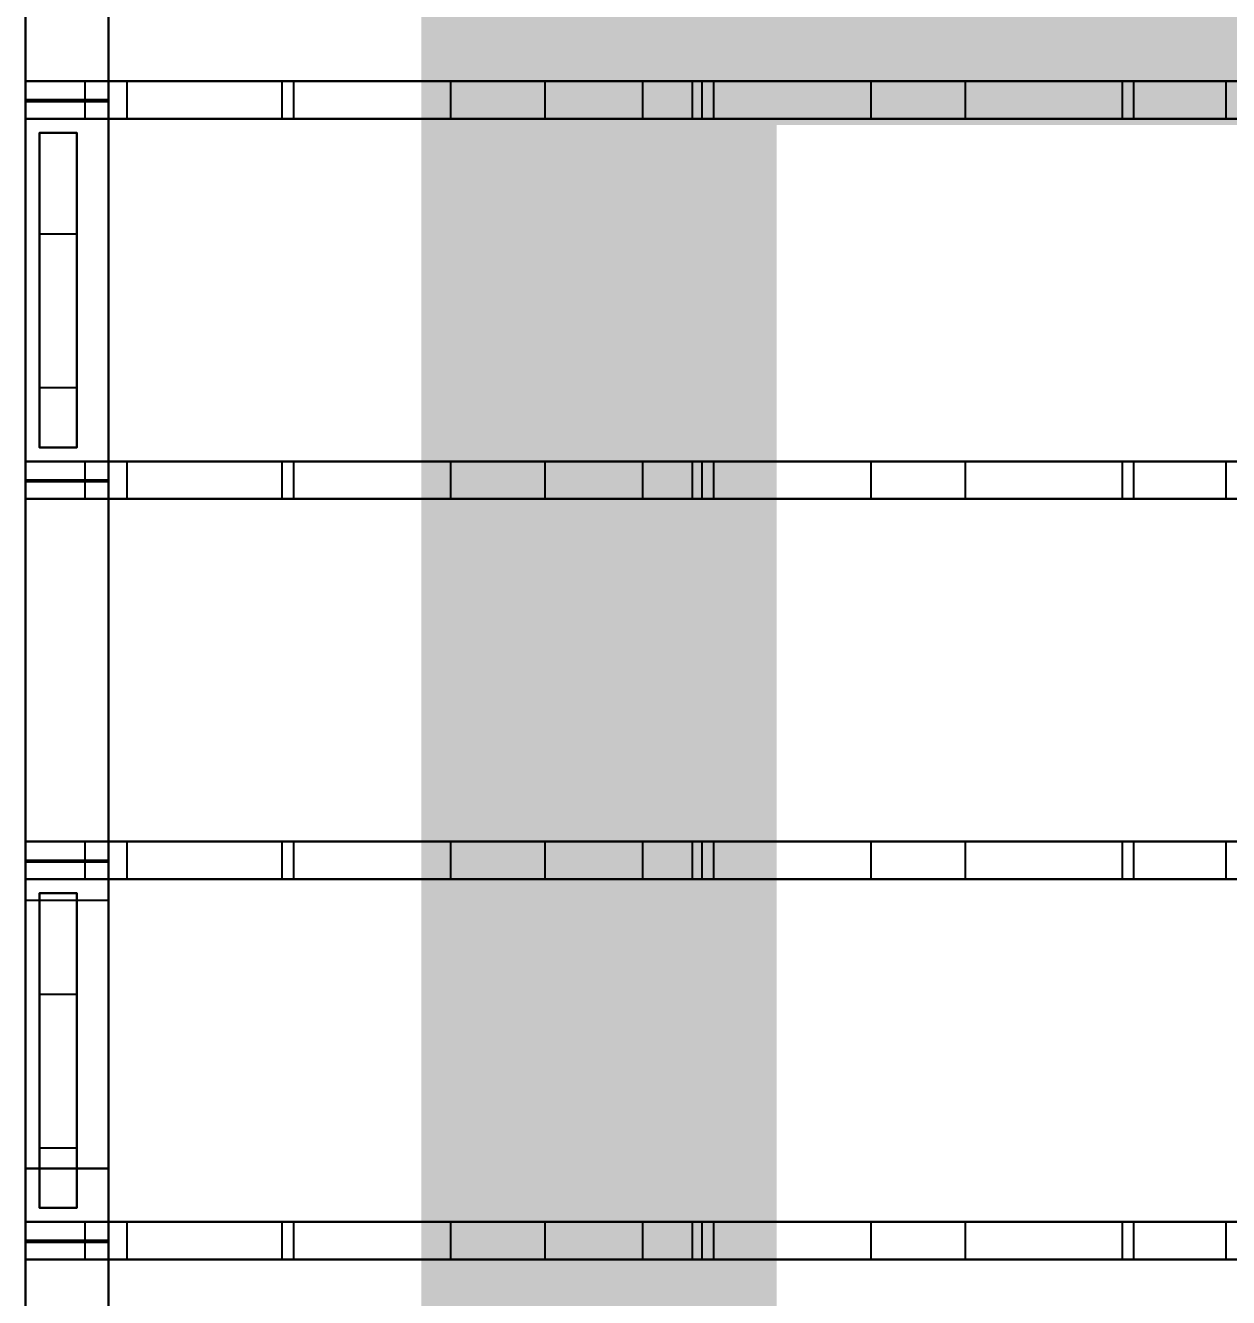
# Model space of a CAD drawing. Header units: inches. Extents: x -252 to 449, y -12 to 800.
# Drawn here: x -252 to -201.4, y 562.3 to 615.8 of the extents above; entities that cross this region are included whole.
import ezdxf

# ---------------------------------------------------------------- set-up
doc = ezdxf.new("R2010")
doc.units = ezdxf.units.IN
doc.header["$MEASUREMENT"] = 0
for name, color, linetype in [('FT2', 8, 'CONTINUOUS'), ('RT2', 7, 'CONTINUOUS'), ('W1', 5, 'CONTINUOUS'), ('W2', 5, 'CONTINUOUS')]:
    doc.layers.add(name, color=color, linetype=linetype)

msp = doc.modelspace()

# ---------------------------------------------------------------- linework, layer by layer
at = {"layer": 'FT2'}
for points in [[(-252, 611.87, 121.97), (0, 611.87, 121.97), (0, 613.45, 121.97), (-252, 613.45, 121.97)], [(-252, 613.45, 121.97), (0, 613.45, 121.97), (0, 613.45, 119.92), (-252, 613.45, 119.92)], [(-252, 613.45, 108), (0, 613.45, 108), (0, 611.87, 108), (-252, 611.87, 108)], [(-252, 613.45, 108), (-252, 613.45, 110.05), (0, 613.45, 110.05), (0, 613.45, 108)], [(-252, 611.87, 108.04), (-252, 611.87, 121.93), (-252, 613.45, 121.93), (-252, 613.45, 108.04)], [(-252, 613.45, 108.04), (-252, 613.45, 121.93), (-249.95, 613.45, 121.93), (-249.95, 613.45, 108.04)], [(-247.73, 613.45, 121.97), (-241.2, 613.45, 109.07), (-243.02, 613.45, 108.14), (-249.56, 613.45, 121.04)], [(-247.73, 611.87, 121.97), (-241.2, 611.87, 109.07), (-241.2, 613.45, 109.07), (-247.73, 613.45, 121.97)], [(-240.71, 611.87, 109.08), (-234.09, 611.87, 121.97), (-234.09, 613.45, 121.97), (-240.71, 613.45, 109.08)], [(-240.71, 613.45, 109.08), (-234.09, 613.45, 121.97), (-232.27, 613.45, 121.03), (-238.89, 613.45, 108.14)], [(-230.13, 613.45, 121.97), (-223.51, 613.45, 109.08), (-225.33, 613.45, 108.14), (-231.95, 613.45, 121.03)], [(-230.13, 611.87, 121.97), (-223.51, 611.87, 109.08), (-223.51, 613.45, 109.08), (-230.13, 613.45, 121.97)], [(-223.03, 611.87, 109.08), (-216.4, 611.87, 121.97), (-216.4, 613.45, 121.97), (-223.03, 613.45, 109.08)], [(-223.03, 613.45, 109.08), (-216.4, 613.45, 121.97), (-214.58, 613.45, 121.03), (-221.21, 613.45, 108.14)], [(-212.44, 613.45, 121.97), (-205.82, 613.45, 109.08), (-207.64, 613.45, 108.14), (-214.26, 613.45, 121.03)], [(-212.44, 611.87, 121.97), (-205.82, 611.87, 109.08), (-205.82, 613.45, 109.08), (-212.44, 613.45, 121.97)], [(-205.35, 611.87, 109.08), (-198.72, 611.87, 121.97), (-198.72, 613.45, 121.97), (-205.35, 613.45, 109.08)], [(-205.35, 613.45, 109.08), (-198.72, 613.45, 121.97), (-196.9, 613.45, 121.03), (-203.53, 613.45, 108.14)], [(-252, 611.87, 121.97), (-252, 611.87, 119.92), (0, 611.87, 119.92), (0, 611.87, 121.97)], [(-252, 611.87, 108), (0, 611.87, 108), (0, 611.87, 110.05), (-252, 611.87, 110.05)], [(-252, 611.87, 108.04), (-249.95, 611.87, 108.04), (-249.95, 611.87, 121.93), (-252, 611.87, 121.93)], [(-247.73, 611.87, 121.97), (-249.56, 611.87, 121.04), (-243.02, 611.87, 108.14), (-241.2, 611.87, 109.07)], [(-240.71, 611.87, 109.08), (-238.89, 611.87, 108.14), (-232.27, 611.87, 121.03), (-234.09, 611.87, 121.97)], [(-230.13, 611.87, 121.97), (-231.95, 611.87, 121.03), (-225.33, 611.87, 108.14), (-223.51, 611.87, 109.08)], [(-223.03, 611.87, 109.08), (-221.21, 611.87, 108.14), (-214.58, 611.87, 121.03), (-216.4, 611.87, 121.97)], [(-212.44, 611.87, 121.97), (-214.26, 611.87, 121.03), (-207.64, 611.87, 108.14), (-205.82, 611.87, 109.08)], [(-205.35, 611.87, 109.08), (-203.53, 611.87, 108.14), (-196.9, 611.87, 121.03), (-198.72, 611.87, 121.97)], [(-251.41, 611.28, 121.97), (-251.41, 598.04, 121.97), (-249.83, 598.04, 121.97), (-249.83, 611.28, 121.97)], [(-251.41, 611.28, 121.97), (-251.41, 611.28, 119.92), (-251.41, 598.04, 119.92), (-251.41, 598.04, 121.97)], [(-249.83, 611.28, 108), (-249.83, 598.04, 108), (-251.41, 598.04, 108), (-251.41, 611.28, 108)], [(-251.41, 611.28, 108), (-251.41, 598.04, 108), (-251.41, 598.04, 110.05), (-251.41, 611.28, 110.05)], [(-251.41, 611.28, 108.04), (-251.41, 611.28, 121.93), (-249.83, 611.28, 121.93), (-249.83, 611.28, 108.04)], [(-251.41, 611.28, 108.04), (-251.41, 609.24, 108.04), (-251.41, 609.24, 121.93), (-251.41, 611.28, 121.93)], [(-249.83, 611.28, 121.97), (-249.83, 598.04, 121.97), (-249.83, 598.04, 119.92), (-249.83, 611.28, 119.92)], [(-249.83, 611.28, 108), (-249.83, 611.28, 110.05), (-249.83, 598.04, 110.05), (-249.83, 598.04, 108)], [(-249.83, 611.28, 108.04), (-249.83, 611.28, 121.93), (-249.83, 609.24, 121.93), (-249.83, 609.24, 108.04)], [(-251.41, 607.01, 121.97), (-251.41, 608.84, 121.05), (-251.41, 602.39, 108.14), (-251.41, 600.56, 109.06)], [(-249.83, 607.01, 121.97), (-249.83, 600.56, 109.06), (-249.83, 602.39, 108.14), (-249.83, 608.84, 121.05)], [(-251.41, 607.01, 121.97), (-251.41, 600.56, 109.06), (-249.83, 600.56, 109.06), (-249.83, 607.01, 121.97)], [(-251.41, 598.04, 108.04), (-251.41, 598.04, 121.93), (-251.41, 600.09, 121.93), (-251.41, 600.09, 108.04)], [(-249.83, 598.04, 108.04), (-249.83, 600.09, 108.04), (-249.83, 600.09, 121.93), (-249.83, 598.04, 121.93)], [(-249.83, 598.04, 108.04), (-249.83, 598.04, 121.93), (-251.41, 598.04, 121.93), (-251.41, 598.04, 108.04)], [(-252, 595.87, 121.97), (0, 595.87, 121.97), (0, 597.45, 121.97), (-252, 597.45, 121.97)], [(-252, 597.45, 121.97), (0, 597.45, 121.97), (0, 597.45, 119.92), (-252, 597.45, 119.92)], [(-252, 597.45, 108), (0, 597.45, 108), (0, 595.87, 108), (-252, 595.87, 108)], [(-252, 597.45, 108), (-252, 597.45, 110.05), (0, 597.45, 110.05), (0, 597.45, 108)], [(-252, 595.87, 108.04), (-252, 595.87, 121.93), (-252, 597.45, 121.93), (-252, 597.45, 108.04)], [(-252, 597.45, 108.04), (-252, 597.45, 121.93), (-249.95, 597.45, 121.93), (-249.95, 597.45, 108.04)], [(-247.73, 597.45, 121.97), (-241.2, 597.45, 109.07), (-243.02, 597.45, 108.14), (-249.56, 597.45, 121.04)], [(-247.73, 595.87, 121.97), (-241.2, 595.87, 109.07), (-241.2, 597.45, 109.07), (-247.73, 597.45, 121.97)], [(-240.71, 595.87, 109.08), (-234.09, 595.87, 121.97), (-234.09, 597.45, 121.97), (-240.71, 597.45, 109.08)], [(-240.71, 597.45, 109.08), (-234.09, 597.45, 121.97), (-232.27, 597.45, 121.03), (-238.89, 597.45, 108.14)], [(-230.13, 597.45, 121.97), (-223.51, 597.45, 109.08), (-225.33, 597.45, 108.14), (-231.95, 597.45, 121.03)], [(-230.13, 595.87, 121.97), (-223.51, 595.87, 109.08), (-223.51, 597.45, 109.08), (-230.13, 597.45, 121.97)], [(-223.03, 595.87, 109.08), (-216.4, 595.87, 121.97), (-216.4, 597.45, 121.97), (-223.03, 597.45, 109.08)], [(-223.03, 597.45, 109.08), (-216.4, 597.45, 121.97), (-214.58, 597.45, 121.03), (-221.21, 597.45, 108.14)], [(-212.44, 597.45, 121.97), (-205.82, 597.45, 109.08), (-207.64, 597.45, 108.14), (-214.26, 597.45, 121.03)], [(-212.44, 595.87, 121.97), (-205.82, 595.87, 109.08), (-205.82, 597.45, 109.08), (-212.44, 597.45, 121.97)], [(-205.35, 595.87, 109.08), (-198.72, 595.87, 121.97), (-198.72, 597.45, 121.97), (-205.35, 597.45, 109.08)], [(-205.35, 597.45, 109.08), (-198.72, 597.45, 121.97), (-196.9, 597.45, 121.03), (-203.53, 597.45, 108.14)], [(-252, 595.87, 121.97), (-252, 595.87, 119.92), (0, 595.87, 119.92), (0, 595.87, 121.97)], [(-252, 595.87, 108), (0, 595.87, 108), (0, 595.87, 110.05), (-252, 595.87, 110.05)], [(-252, 595.87, 108.04), (-249.95, 595.87, 108.04), (-249.95, 595.87, 121.93), (-252, 595.87, 121.93)], [(-247.73, 595.87, 121.97), (-249.56, 595.87, 121.04), (-243.02, 595.87, 108.14), (-241.2, 595.87, 109.07)], [(-240.71, 595.87, 109.08), (-238.89, 595.87, 108.14), (-232.27, 595.87, 121.03), (-234.09, 595.87, 121.97)], [(-230.13, 595.87, 121.97), (-231.95, 595.87, 121.03), (-225.33, 595.87, 108.14), (-223.51, 595.87, 109.08)], [(-223.03, 595.87, 109.08), (-221.21, 595.87, 108.14), (-214.58, 595.87, 121.03), (-216.4, 595.87, 121.97)], [(-212.44, 595.87, 121.97), (-214.26, 595.87, 121.03), (-207.64, 595.87, 108.14), (-205.82, 595.87, 109.08)], [(-205.35, 595.87, 109.08), (-203.53, 595.87, 108.14), (-196.9, 595.87, 121.03), (-198.72, 595.87, 121.97)], [(-252, 579.87, 121.97), (0, 579.87, 121.97), (0, 581.45, 121.97), (-252, 581.45, 121.97)], [(-252, 581.45, 121.97), (0, 581.45, 121.97), (0, 581.45, 119.92), (-252, 581.45, 119.92)], [(-252, 581.45, 108), (0, 581.45, 108), (0, 579.87, 108), (-252, 579.87, 108)], [(-252, 581.45, 108), (-252, 581.45, 110.05), (0, 581.45, 110.05), (0, 581.45, 108)], [(-252, 579.87, 108.04), (-252, 579.87, 121.93), (-252, 581.45, 121.93), (-252, 581.45, 108.04)], [(-252, 581.45, 108.04), (-252, 581.45, 121.93), (-249.95, 581.45, 121.93), (-249.95, 581.45, 108.04)], [(-247.73, 581.45, 121.97), (-241.2, 581.45, 109.07), (-243.02, 581.45, 108.14), (-249.56, 581.45, 121.04)], [(-247.73, 579.87, 121.97), (-241.2, 579.87, 109.07), (-241.2, 581.45, 109.07), (-247.73, 581.45, 121.97)], [(-240.71, 579.87, 109.08), (-234.09, 579.87, 121.97), (-234.09, 581.45, 121.97), (-240.71, 581.45, 109.08)], [(-240.71, 581.45, 109.08), (-234.09, 581.45, 121.97), (-232.27, 581.45, 121.03), (-238.89, 581.45, 108.14)], [(-230.13, 581.45, 121.97), (-223.51, 581.45, 109.08), (-225.33, 581.45, 108.14), (-231.95, 581.45, 121.03)], [(-230.13, 579.87, 121.97), (-223.51, 579.87, 109.08), (-223.51, 581.45, 109.08), (-230.13, 581.45, 121.97)], [(-223.03, 579.87, 109.08), (-216.4, 579.87, 121.97), (-216.4, 581.45, 121.97), (-223.03, 581.45, 109.08)], [(-223.03, 581.45, 109.08), (-216.4, 581.45, 121.97), (-214.58, 581.45, 121.03), (-221.21, 581.45, 108.14)], [(-212.44, 581.45, 121.97), (-205.82, 581.45, 109.08), (-207.64, 581.45, 108.14), (-214.26, 581.45, 121.03)], [(-212.44, 579.87, 121.97), (-205.82, 579.87, 109.08), (-205.82, 581.45, 109.08), (-212.44, 581.45, 121.97)], [(-205.35, 579.87, 109.08), (-198.72, 579.87, 121.97), (-198.72, 581.45, 121.97), (-205.35, 581.45, 109.08)], [(-205.35, 581.45, 109.08), (-198.72, 581.45, 121.97), (-196.9, 581.45, 121.03), (-203.53, 581.45, 108.14)], [(-252, 579.87, 121.97), (-252, 579.87, 119.92), (0, 579.87, 119.92), (0, 579.87, 121.97)], [(-252, 579.87, 108), (0, 579.87, 108), (0, 579.87, 110.05), (-252, 579.87, 110.05)], [(-252, 579.87, 108.04), (-249.95, 579.87, 108.04), (-249.95, 579.87, 121.93), (-252, 579.87, 121.93)], [(-247.73, 579.87, 121.97), (-249.56, 579.87, 121.04), (-243.02, 579.87, 108.14), (-241.2, 579.87, 109.07)], [(-240.71, 579.87, 109.08), (-238.89, 579.87, 108.14), (-232.27, 579.87, 121.03), (-234.09, 579.87, 121.97)], [(-230.13, 579.87, 121.97), (-231.95, 579.87, 121.03), (-225.33, 579.87, 108.14), (-223.51, 579.87, 109.08)], [(-223.03, 579.87, 109.08), (-221.21, 579.87, 108.14), (-214.58, 579.87, 121.03), (-216.4, 579.87, 121.97)], [(-212.44, 579.87, 121.97), (-214.26, 579.87, 121.03), (-207.64, 579.87, 108.14), (-205.82, 579.87, 109.08)], [(-205.35, 579.87, 109.08), (-203.53, 579.87, 108.14), (-196.9, 579.87, 121.03), (-198.72, 579.87, 121.97)], [(-251.41, 579.28, 121.97), (-251.41, 566.04, 121.97), (-249.83, 566.04, 121.97), (-249.83, 579.28, 121.97)], [(-251.41, 579.28, 121.97), (-251.41, 579.28, 119.92), (-251.41, 566.04, 119.92), (-251.41, 566.04, 121.97)], [(-249.83, 579.28, 108), (-249.83, 566.04, 108), (-251.41, 566.04, 108), (-251.41, 579.28, 108)], [(-251.41, 579.28, 108), (-251.41, 566.04, 108), (-251.41, 566.04, 110.05), (-251.41, 579.28, 110.05)], [(-251.41, 579.28, 108.04), (-251.41, 579.28, 121.93), (-249.83, 579.28, 121.93), (-249.83, 579.28, 108.04)], [(-251.41, 579.28, 108.04), (-251.41, 577.24, 108.04), (-251.41, 577.24, 121.93), (-251.41, 579.28, 121.93)], [(-249.83, 579.28, 121.97), (-249.83, 566.04, 121.97), (-249.83, 566.04, 119.92), (-249.83, 579.28, 119.92)], [(-249.83, 579.28, 108), (-249.83, 579.28, 110.05), (-249.83, 566.04, 110.05), (-249.83, 566.04, 108)], [(-249.83, 579.28, 108.04), (-249.83, 579.28, 121.93), (-249.83, 577.24, 121.93), (-249.83, 577.24, 108.04)], [(-251.41, 575.01, 121.97), (-251.41, 576.84, 121.05), (-251.41, 570.39, 108.14), (-251.41, 568.56, 109.06)], [(-249.83, 575.01, 121.97), (-249.83, 568.56, 109.06), (-249.83, 570.39, 108.14), (-249.83, 576.84, 121.05)], [(-251.41, 575.01, 121.97), (-251.41, 568.56, 109.06), (-249.83, 568.56, 109.06), (-249.83, 575.01, 121.97)], [(-251.41, 566.04, 108.04), (-251.41, 566.04, 121.93), (-251.41, 568.09, 121.93), (-251.41, 568.09, 108.04)], [(-249.83, 566.04, 108.04), (-249.83, 568.09, 108.04), (-249.83, 568.09, 121.93), (-249.83, 566.04, 121.93)], [(-249.83, 566.04, 108.04), (-249.83, 566.04, 121.93), (-251.41, 566.04, 121.93), (-251.41, 566.04, 108.04)], [(-252, 563.87, 121.97), (0, 563.87, 121.97), (0, 565.45, 121.97), (-252, 565.45, 121.97)], [(-252, 565.45, 121.97), (0, 565.45, 121.97), (0, 565.45, 119.92), (-252, 565.45, 119.92)], [(-252, 565.45, 108), (0, 565.45, 108), (0, 563.87, 108), (-252, 563.87, 108)], [(-252, 565.45, 108), (-252, 565.45, 110.05), (0, 565.45, 110.05), (0, 565.45, 108)], [(-252, 563.87, 108.04), (-252, 563.87, 121.93), (-252, 565.45, 121.93), (-252, 565.45, 108.04)], [(-252, 565.45, 108.04), (-252, 565.45, 121.93), (-249.95, 565.45, 121.93), (-249.95, 565.45, 108.04)], [(-247.73, 565.45, 121.97), (-241.2, 565.45, 109.07), (-243.02, 565.45, 108.14), (-249.56, 565.45, 121.04)], [(-247.73, 563.87, 121.97), (-241.2, 563.87, 109.07), (-241.2, 565.45, 109.07), (-247.73, 565.45, 121.97)], [(-240.71, 563.87, 109.08), (-234.09, 563.87, 121.97), (-234.09, 565.45, 121.97), (-240.71, 565.45, 109.08)], [(-240.71, 565.45, 109.08), (-234.09, 565.45, 121.97), (-232.27, 565.45, 121.03), (-238.89, 565.45, 108.14)], [(-230.13, 565.45, 121.97), (-223.51, 565.45, 109.08), (-225.33, 565.45, 108.14), (-231.95, 565.45, 121.03)], [(-230.13, 563.87, 121.97), (-223.51, 563.87, 109.08), (-223.51, 565.45, 109.08), (-230.13, 565.45, 121.97)], [(-223.03, 563.87, 109.08), (-216.4, 563.87, 121.97), (-216.4, 565.45, 121.97), (-223.03, 565.45, 109.08)], [(-223.03, 565.45, 109.08), (-216.4, 565.45, 121.97), (-214.58, 565.45, 121.03), (-221.21, 565.45, 108.14)], [(-212.44, 565.45, 121.97), (-205.82, 565.45, 109.08), (-207.64, 565.45, 108.14), (-214.26, 565.45, 121.03)], [(-212.44, 563.87, 121.97), (-205.82, 563.87, 109.08), (-205.82, 565.45, 109.08), (-212.44, 565.45, 121.97)], [(-205.35, 563.87, 109.08), (-198.72, 563.87, 121.97), (-198.72, 565.45, 121.97), (-205.35, 565.45, 109.08)], [(-205.35, 565.45, 109.08), (-198.72, 565.45, 121.97), (-196.9, 565.45, 121.03), (-203.53, 565.45, 108.14)], [(-252, 563.87, 121.97), (-252, 563.87, 119.92), (0, 563.87, 119.92), (0, 563.87, 121.97)], [(-252, 563.87, 108), (0, 563.87, 108), (0, 563.87, 110.05), (-252, 563.87, 110.05)], [(-252, 563.87, 108.04), (-249.95, 563.87, 108.04), (-249.95, 563.87, 121.93), (-252, 563.87, 121.93)], [(-247.73, 563.87, 121.97), (-249.56, 563.87, 121.04), (-243.02, 563.87, 108.14), (-241.2, 563.87, 109.07)], [(-240.71, 563.87, 109.08), (-238.89, 563.87, 108.14), (-232.27, 563.87, 121.03), (-234.09, 563.87, 121.97)], [(-230.13, 563.87, 121.97), (-231.95, 563.87, 121.03), (-225.33, 563.87, 108.14), (-223.51, 563.87, 109.08)], [(-223.03, 563.87, 109.08), (-221.21, 563.87, 108.14), (-214.58, 563.87, 121.03), (-216.4, 563.87, 121.97)], [(-212.44, 563.87, 121.97), (-214.26, 563.87, 121.03), (-207.64, 563.87, 108.14), (-205.82, 563.87, 109.08)], [(-205.35, 563.87, 109.08), (-203.53, 563.87, 108.14), (-196.9, 563.87, 121.03), (-198.72, 563.87, 121.97)]]:
    msp.add_3dface(points, dxfattribs=at)
at = {"layer": 'RT2'}
for points in [[(-126, 613.45, 323.19), (-252, 613.45, 234.96), (-252, 611.87, 234.96), (-126, 611.87, 323.19)], [(-126, 613.45, 323.19), (-124.83, 613.45, 321.51), (-250.83, 613.45, 233.28), (-252, 613.45, 234.96)], [(0, 611.87, 229.96), (-252, 611.87, 229.96), (-252, 613.45, 229.96), (0, 613.45, 229.96)], [(0, 613.45, 229.96), (-252, 613.45, 229.96), (-252, 613.45, 232.01), (0, 613.45, 232.01)], [(-252, 611.87, 230), (-252, 611.87, 234.96), (-252, 613.45, 234.96), (-252, 613.45, 230)], [(-252, 613.45, 230), (-252, 613.45, 234.96), (-249.95, 613.45, 234.96), (-249.95, 613.45, 230)], [(-226.01, 613.45, 253.16), (-249.5, 613.45, 231.46), (-249.5, 611.87, 231.46), (-226.01, 611.87, 253.16)], [(-226.01, 613.45, 253.16), (-224.62, 613.45, 251.66), (-248.11, 613.45, 229.96), (-249.5, 613.45, 231.46)], [(-201.46, 613.45, 231.39), (-202.93, 613.45, 229.96), (-225.41, 613.45, 253.19), (-223.94, 613.45, 254.61)], [(-201.46, 613.45, 231.39), (-223.94, 613.45, 254.61), (-223.94, 611.87, 254.61), (-201.46, 611.87, 231.39)], [(-126, 611.87, 323.19), (-252, 611.87, 234.96), (-250.83, 611.87, 233.28), (-124.83, 611.87, 321.51)], [(0, 611.87, 229.96), (0, 611.87, 232.01), (-252, 611.87, 232.01), (-252, 611.87, 229.96)], [(-252, 611.87, 230), (-249.95, 611.87, 230), (-249.95, 611.87, 234.96), (-252, 611.87, 234.96)], [(-226.01, 611.87, 253.16), (-249.5, 611.87, 231.46), (-248.11, 611.87, 229.96), (-224.62, 611.87, 251.66)], [(-201.46, 611.87, 231.39), (-223.94, 611.87, 254.61), (-225.41, 611.87, 253.19), (-202.93, 611.87, 229.96)], [(-126, 597.45, 323.19), (-252, 597.45, 234.96), (-252, 595.87, 234.96), (-126, 595.87, 323.19)], [(-126, 597.45, 323.19), (-124.83, 597.45, 321.51), (-250.83, 597.45, 233.28), (-252, 597.45, 234.96)], [(0, 595.87, 229.96), (-252, 595.87, 229.96), (-252, 597.45, 229.96), (0, 597.45, 229.96)], [(0, 597.45, 229.96), (-252, 597.45, 229.96), (-252, 597.45, 232.01), (0, 597.45, 232.01)], [(-252, 595.87, 230), (-252, 595.87, 234.96), (-252, 597.45, 234.96), (-252, 597.45, 230)], [(-252, 597.45, 230), (-252, 597.45, 234.96), (-249.95, 597.45, 234.96), (-249.95, 597.45, 230)], [(-226.01, 597.45, 253.16), (-249.5, 597.45, 231.46), (-249.5, 595.87, 231.46), (-226.01, 595.87, 253.16)], [(-226.01, 597.45, 253.16), (-224.62, 597.45, 251.66), (-248.11, 597.45, 229.96), (-249.5, 597.45, 231.46)], [(-201.46, 597.45, 231.39), (-202.93, 597.45, 229.96), (-225.41, 597.45, 253.19), (-223.94, 597.45, 254.61)], [(-201.46, 597.45, 231.39), (-223.94, 597.45, 254.61), (-223.94, 595.87, 254.61), (-201.46, 595.87, 231.39)], [(-126, 595.87, 323.19), (-252, 595.87, 234.96), (-250.83, 595.87, 233.28), (-124.83, 595.87, 321.51)], [(0, 595.87, 229.96), (0, 595.87, 232.01), (-252, 595.87, 232.01), (-252, 595.87, 229.96)], [(-252, 595.87, 230), (-249.95, 595.87, 230), (-249.95, 595.87, 234.96), (-252, 595.87, 234.96)], [(-226.01, 595.87, 253.16), (-249.5, 595.87, 231.46), (-248.11, 595.87, 229.96), (-224.62, 595.87, 251.66)], [(-201.46, 595.87, 231.39), (-223.94, 595.87, 254.61), (-225.41, 595.87, 253.19), (-202.93, 595.87, 229.96)], [(-126, 581.45, 323.19), (-252, 581.45, 234.96), (-252, 579.87, 234.96), (-126, 579.87, 323.19)], [(-126, 581.45, 323.19), (-124.83, 581.45, 321.51), (-250.83, 581.45, 233.28), (-252, 581.45, 234.96)], [(0, 579.87, 229.96), (-252, 579.87, 229.96), (-252, 581.45, 229.96), (0, 581.45, 229.96)], [(0, 581.45, 229.96), (-252, 581.45, 229.96), (-252, 581.45, 232.01), (0, 581.45, 232.01)], [(-252, 579.87, 230), (-252, 579.87, 234.96), (-252, 581.45, 234.96), (-252, 581.45, 230)], [(-252, 581.45, 230), (-252, 581.45, 234.96), (-249.95, 581.45, 234.96), (-249.95, 581.45, 230)], [(-226.01, 581.45, 253.16), (-249.5, 581.45, 231.46), (-249.5, 579.87, 231.46), (-226.01, 579.87, 253.16)], [(-226.01, 581.45, 253.16), (-224.62, 581.45, 251.66), (-248.11, 581.45, 229.96), (-249.5, 581.45, 231.46)], [(-201.46, 581.45, 231.39), (-202.93, 581.45, 229.96), (-225.41, 581.45, 253.19), (-223.94, 581.45, 254.61)], [(-201.46, 581.45, 231.39), (-223.94, 581.45, 254.61), (-223.94, 579.87, 254.61), (-201.46, 579.87, 231.39)], [(-126, 579.87, 323.19), (-252, 579.87, 234.96), (-250.83, 579.87, 233.28), (-124.83, 579.87, 321.51)], [(0, 579.87, 229.96), (0, 579.87, 232.01), (-252, 579.87, 232.01), (-252, 579.87, 229.96)], [(-252, 579.87, 230), (-249.95, 579.87, 230), (-249.95, 579.87, 234.96), (-252, 579.87, 234.96)], [(-226.01, 579.87, 253.16), (-249.5, 579.87, 231.46), (-248.11, 579.87, 229.96), (-224.62, 579.87, 251.66)], [(-201.46, 579.87, 231.39), (-223.94, 579.87, 254.61), (-225.41, 579.87, 253.19), (-202.93, 579.87, 229.96)], [(-126, 565.45, 323.19), (-252, 565.45, 234.96), (-252, 563.87, 234.96), (-126, 563.87, 323.19)], [(-126, 565.45, 323.19), (-124.83, 565.45, 321.51), (-250.83, 565.45, 233.28), (-252, 565.45, 234.96)], [(0, 563.87, 229.96), (-252, 563.87, 229.96), (-252, 565.45, 229.96), (0, 565.45, 229.96)], [(0, 565.45, 229.96), (-252, 565.45, 229.96), (-252, 565.45, 232.01), (0, 565.45, 232.01)], [(-252, 563.87, 230), (-252, 563.87, 234.96), (-252, 565.45, 234.96), (-252, 565.45, 230)], [(-252, 565.45, 230), (-252, 565.45, 234.96), (-249.95, 565.45, 234.96), (-249.95, 565.45, 230)], [(-226.01, 565.45, 253.16), (-249.5, 565.45, 231.46), (-249.5, 563.87, 231.46), (-226.01, 563.87, 253.16)], [(-226.01, 565.45, 253.16), (-224.62, 565.45, 251.66), (-248.11, 565.45, 229.96), (-249.5, 565.45, 231.46)], [(-201.46, 565.45, 231.39), (-202.93, 565.45, 229.96), (-225.41, 565.45, 253.19), (-223.94, 565.45, 254.61)], [(-201.46, 565.45, 231.39), (-223.94, 565.45, 254.61), (-223.94, 563.87, 254.61), (-201.46, 563.87, 231.39)], [(-126, 563.87, 323.19), (-252, 563.87, 234.96), (-250.83, 563.87, 233.28), (-124.83, 563.87, 321.51)], [(0, 563.87, 229.96), (0, 563.87, 232.01), (-252, 563.87, 232.01), (-252, 563.87, 229.96)], [(-252, 563.87, 230), (-249.95, 563.87, 230), (-249.95, 563.87, 234.96), (-252, 563.87, 234.96)], [(-226.01, 563.87, 253.16), (-249.5, 563.87, 231.46), (-248.11, 563.87, 229.96), (-224.62, 563.87, 251.66)], [(-201.46, 563.87, 231.39), (-223.94, 563.87, 254.61), (-225.41, 563.87, 253.19), (-202.93, 563.87, 229.96)]]:
    msp.add_3dface(points, dxfattribs=at)
at = {"layer": 'W1'}
for points in [[(-248.5, 674.4), (-248.5, 580.66), (-252, 580.66), (-252, 674.4)], [(-252, 580.66, 1.46), (-252, 674.4, 1.46), (-252, 674.4), (-252, 580.66)], [(-248.5, 580.66, 108), (-248.5, 674.4, 108), (-252, 674.4, 108), (-252, 580.66, 108)], [(-252, 674.4, 106.54), (-252, 580.66, 106.54), (-252, 580.66, 108), (-252, 674.4, 108)], [(-252, 580.66, 108), (-252, 674.4), (-252, 672.83), (-252, 579.1, 108)], [(-252, 674.4, 108), (-252, 580.66), (-252, 579.1), (-252, 672.83, 108)], [(-248.5, 674.4, 1.46), (-248.5, 580.66, 1.46), (-248.5, 580.66), (-248.5, 674.4)], [(-248.5, 580.66, 106.54), (-248.5, 674.4, 106.54), (-248.5, 674.4, 108), (-248.5, 580.66, 108)], [(-248.5, 612.66, 48.74), (-248.5, 628.6, 48.74), (-252, 628.6, 48.74), (-252, 612.66, 48.74)], [(-252, 628.6, 47.28), (-252, 612.66, 47.28), (-252, 612.66, 48.74), (-252, 628.6, 48.74)], [(-248.5, 612.66, 96.81), (-248.5, 628.6, 96.81), (-252, 628.6, 96.81), (-252, 612.66, 96.81)], [(-252, 628.6, 95.35), (-252, 612.66, 95.35), (-252, 612.66, 96.81), (-252, 628.6, 96.81)], [(-248.5, 612.66, 47.28), (-248.5, 628.6, 47.28), (-248.5, 628.6, 48.74), (-248.5, 612.66, 48.74)], [(-248.5, 612.66, 95.35), (-248.5, 628.6, 95.35), (-248.5, 628.6, 96.81), (-248.5, 612.66, 96.81)], [(-252, 614.12, 108), (-252, 614.12), (-252, 612.66), (-252, 612.66, 108)], [(-248.5, 614.12), (-248.5, 614.12, 108), (-248.5, 612.66, 108), (-248.5, 612.66)], [(-248.5, 612.66), (-248.5, 612.66, 108), (-252, 612.66, 108), (-252, 612.66)], [(-248.5, 612.6, 108), (-248.5, 612.6), (-252, 612.6), (-252, 612.6, 108)], [(-252, 611.14), (-252, 611.14, 108), (-252, 612.6, 108), (-252, 612.6)], [(-248.5, 596.66, 48.74), (-248.5, 612.6, 48.74), (-252, 612.6, 48.74), (-252, 596.66, 48.74)], [(-252, 612.6, 47.28), (-252, 596.66, 47.28), (-252, 596.66, 48.74), (-252, 612.6, 48.74)], [(-248.5, 596.66, 96.81), (-248.5, 612.6, 96.81), (-252, 612.6, 96.81), (-252, 596.66, 96.81)], [(-252, 612.6, 95.35), (-252, 596.66, 95.35), (-252, 596.66, 96.81), (-252, 612.6, 96.81)], [(-248.5, 611.14, 108), (-248.5, 611.14), (-248.5, 612.6), (-248.5, 612.6, 108)], [(-248.5, 596.66, 47.28), (-248.5, 612.6, 47.28), (-248.5, 612.6, 48.74), (-248.5, 596.66, 48.74)], [(-248.5, 596.66, 95.35), (-248.5, 612.6, 95.35), (-248.5, 612.6, 96.81), (-248.5, 596.66, 96.81)], [(-252, 598.12, 108), (-252, 598.12), (-252, 596.66), (-252, 596.66, 108)], [(-248.5, 598.12), (-248.5, 598.12, 108), (-248.5, 596.66, 108), (-248.5, 596.66)], [(-248.5, 596.66), (-248.5, 596.66, 108), (-252, 596.66, 108), (-252, 596.66)], [(-248.5, 596.6, 108), (-248.5, 596.6), (-252, 596.6), (-252, 596.6, 108)], [(-252, 595.14), (-252, 595.14, 108), (-252, 596.6, 108), (-252, 596.6)], [(-248.5, 580.66, 48.74), (-248.5, 596.6, 48.74), (-252, 596.6, 48.74), (-252, 580.66, 48.74)], [(-252, 596.6, 47.28), (-252, 580.66, 47.28), (-252, 580.66, 48.74), (-252, 596.6, 48.74)], [(-248.5, 580.66, 96.81), (-248.5, 596.6, 96.81), (-252, 596.6, 96.81), (-252, 580.66, 96.81)], [(-252, 596.6, 95.35), (-252, 580.66, 95.35), (-252, 580.66, 96.81), (-252, 596.6, 96.81)], [(-248.5, 595.14, 108), (-248.5, 595.14), (-248.5, 596.6), (-248.5, 596.6, 108)], [(-248.5, 580.66, 47.28), (-248.5, 596.6, 47.28), (-248.5, 596.6, 48.74), (-248.5, 580.66, 48.74)], [(-248.5, 580.66, 95.35), (-248.5, 596.6, 95.35), (-248.5, 596.6, 96.81), (-248.5, 580.66, 96.81)], [(-252, 582.12, 108), (-252, 582.12), (-252, 580.66), (-252, 580.66, 108)], [(-248.5, 582.12), (-248.5, 582.12, 108), (-248.5, 580.66, 108), (-248.5, 580.66)], [(-248.5, 580.66), (-248.5, 580.66, 108), (-252, 580.66, 108), (-252, 580.66)], [(-248.5, 580.6), (-248.5, 500.66), (-252, 500.66), (-252, 580.6)], [(-252, 500.66, 1.46), (-252, 580.6, 1.46), (-252, 580.6), (-252, 500.66)], [(-248.5, 500.66, 108), (-248.5, 580.6, 108), (-252, 580.6, 108), (-252, 500.66, 108)], [(-252, 580.6, 106.54), (-252, 500.66, 106.54), (-252, 500.66, 108), (-252, 580.6, 108)], [(-248.5, 580.6, 108), (-248.5, 580.6), (-252, 580.6), (-252, 580.6, 108)], [(-252, 579.14), (-252, 579.14, 108), (-252, 580.6, 108), (-252, 580.6)], [(-248.5, 564.66, 48.74), (-248.5, 580.6, 48.74), (-252, 580.6, 48.74), (-252, 564.66, 48.74)], [(-252, 580.6, 47.28), (-252, 564.66, 47.28), (-252, 564.66, 48.74), (-252, 580.6, 48.74)], [(-248.5, 580.6, 48.8), (-248.5, 564.66, 48.8), (-252, 564.66, 48.8), (-252, 580.6, 48.8)], [(-252, 564.66, 50.26), (-252, 580.6, 50.26), (-252, 580.6, 48.8), (-252, 564.66, 48.8)], [(-248.5, 564.66, 96.81), (-248.5, 580.6, 96.81), (-252, 580.6, 96.81), (-252, 564.66, 96.81)], [(-252, 580.6, 95.35), (-252, 564.66, 95.35), (-252, 564.66, 96.81), (-252, 580.6, 96.81)], [(-248.5, 580.6, 96.87), (-248.5, 564.66, 96.87), (-252, 564.66, 96.87), (-252, 580.6, 96.87)], [(-252, 564.66, 98.33), (-252, 580.6, 98.33), (-252, 580.6, 96.87), (-252, 564.66, 96.87)], [(-248.5, 564.66, 72.36), (-248.5, 580.6, 72.36), (-252, 580.6, 72.36), (-252, 564.66, 72.36)], [(-252, 580.6, 70.91), (-252, 564.66, 70.91), (-252, 564.66, 72.36), (-252, 580.6, 72.36)], [(-248.5, 564.66, 25.12), (-248.5, 580.6, 25.12), (-252, 580.6, 25.12), (-252, 564.66, 25.12)], [(-252, 580.6, 23.66), (-252, 564.66, 23.66), (-252, 564.66, 25.12), (-252, 580.6, 25.12)], [(-248.5, 567.69, 96.81), (-248.5, 580.6, 73.04), (-252, 580.6, 73.04), (-252, 567.69, 96.81)], [(-252, 579.32, 72.35), (-252, 566.41, 96.12), (-252, 567.69, 96.81), (-252, 580.6, 73.04)], [(-248.5, 567.69, 48.74), (-248.5, 580.6, 25.82), (-252, 580.6, 25.82), (-252, 567.69, 48.74)], [(-252, 579.33, 25.1), (-252, 566.42, 48.03), (-252, 567.69, 48.74), (-252, 580.6, 25.82)], [(-248.5, 580.6, 1.46), (-248.5, 500.66, 1.46), (-248.5, 500.66), (-248.5, 580.6)], [(-248.5, 500.66, 106.54), (-248.5, 580.6, 106.54), (-248.5, 580.6, 108), (-248.5, 500.66, 108)], [(-248.5, 579.14, 108), (-248.5, 579.14), (-248.5, 580.6), (-248.5, 580.6, 108)], [(-248.5, 564.66, 47.28), (-248.5, 580.6, 47.28), (-248.5, 580.6, 48.74), (-248.5, 564.66, 48.74)], [(-248.5, 580.6, 50.26), (-248.5, 564.66, 50.26), (-248.5, 564.66, 48.8), (-248.5, 580.6, 48.8)], [(-248.5, 564.66, 95.35), (-248.5, 580.6, 95.35), (-248.5, 580.6, 96.81), (-248.5, 564.66, 96.81)], [(-248.5, 580.6, 98.33), (-248.5, 564.66, 98.33), (-248.5, 564.66, 96.87), (-248.5, 580.6, 96.87)], [(-248.5, 564.66, 70.91), (-248.5, 580.6, 70.91), (-248.5, 580.6, 72.36), (-248.5, 564.66, 72.36)], [(-248.5, 564.66, 23.66), (-248.5, 580.6, 23.66), (-248.5, 580.6, 25.12), (-248.5, 564.66, 25.12)], [(-248.5, 566.41, 96.12), (-248.5, 579.32, 72.35), (-248.5, 580.6, 73.04), (-248.5, 567.69, 96.81)], [(-248.5, 566.42, 48.03), (-248.5, 579.33, 25.1), (-248.5, 580.6, 25.82), (-248.5, 567.69, 48.74)], [(-248.5, 578.98, 108), (-248.5, 567.69, 96.87), (-252, 567.69, 96.87), (-252, 578.98, 108)], [(-252, 566.67, 97.91), (-252, 577.96, 109.04), (-252, 578.98, 108), (-252, 567.69, 96.87)], [(-248.5, 578.98, 72.36), (-248.5, 567.69, 48.8), (-252, 567.69, 48.8), (-252, 578.98, 72.36)], [(-252, 566.38, 49.43), (-252, 577.67, 72.99), (-252, 578.98, 72.36), (-252, 567.69, 48.8)], [(-248.5, 578.98, 25.12), (-248.5, 567.69), (-252, 567.69), (-252, 578.98, 25.12)], [(-252, 566.36, 0.6), (-252, 577.66, 25.72), (-252, 578.98, 25.12), (-252, 567.69)], [(-248.5, 577.96, 109.04), (-248.5, 566.67, 97.91), (-248.5, 567.69, 96.87), (-248.5, 578.98, 108)], [(-248.5, 577.67, 72.99), (-248.5, 566.38, 49.43), (-248.5, 567.69, 48.8), (-248.5, 578.98, 72.36)], [(-248.5, 577.66, 25.72), (-248.5, 566.36, 0.6), (-248.5, 567.69), (-248.5, 578.98, 25.12)], [(-252, 566.12, 108), (-252, 566.12), (-252, 564.66), (-252, 564.66, 108)], [(-248.5, 566.12), (-248.5, 566.12, 108), (-248.5, 564.66, 108), (-248.5, 564.66)], [(-248.5, 564.66), (-248.5, 564.66, 108), (-252, 564.66, 108), (-252, 564.66)], [(-248.5, 564.6, 108), (-248.5, 564.6), (-252, 564.6), (-252, 564.6, 108)], [(-252, 563.14), (-252, 563.14, 108), (-252, 564.6, 108), (-252, 564.6)], [(-248.5, 548.66, 48.74), (-248.5, 564.6, 48.74), (-252, 564.6, 48.74), (-252, 548.66, 48.74)], [(-252, 564.6, 47.28), (-252, 548.66, 47.28), (-252, 548.66, 48.74), (-252, 564.6, 48.74)], [(-248.5, 548.66, 96.81), (-248.5, 564.6, 96.81), (-252, 564.6, 96.81), (-252, 548.66, 96.81)], [(-252, 564.6, 95.35), (-252, 548.66, 95.35), (-252, 548.66, 96.81), (-252, 564.6, 96.81)], [(-248.5, 563.14, 108), (-248.5, 563.14), (-248.5, 564.6), (-248.5, 564.6, 108)], [(-248.5, 548.66, 47.28), (-248.5, 564.6, 47.28), (-248.5, 564.6, 48.74), (-248.5, 548.66, 48.74)], [(-248.5, 548.66, 95.35), (-248.5, 564.6, 95.35), (-248.5, 564.6, 96.81), (-248.5, 548.66, 96.81)]]:
    msp.add_3dface(points, dxfattribs=at)
at = {"layer": 'W2'}
for points in [[(-248.5, 674.46, 121.97), (-248.5, 548.72, 121.97), (-252, 548.72, 121.97), (-252, 674.46, 121.97)], [(-252, 548.72, 123.43), (-252, 674.46, 123.43), (-252, 674.46, 121.97), (-252, 548.72, 121.97)], [(-248.5, 548.72, 229.97), (-248.5, 674.46, 229.97), (-252, 674.46, 229.97), (-252, 548.72, 229.97)], [(-252, 674.46, 228.51), (-252, 548.72, 228.51), (-252, 548.72, 229.97), (-252, 674.46, 229.97)], [(-252, 674.46, 229.97), (-252, 548.72, 121.97), (-252, 546.91, 121.97), (-252, 672.65, 229.97)], [(-252, 548.72, 229.97), (-252, 674.46, 121.97), (-252, 672.65, 121.97), (-252, 546.91, 229.97)], [(-248.5, 674.46, 123.43), (-248.5, 548.72, 123.43), (-248.5, 548.72, 121.97), (-248.5, 674.46, 121.97)], [(-248.5, 548.72, 228.51), (-248.5, 674.46, 228.51), (-248.5, 674.46, 229.97), (-248.5, 548.72, 229.97)], [(-248.5, 612.66, 170.72), (-248.5, 628.66, 170.72), (-252, 628.66, 170.72), (-252, 612.66, 170.72)], [(-252, 628.66, 169.26), (-252, 612.66, 169.26), (-252, 612.66, 170.72), (-252, 628.66, 170.72)], [(-248.5, 612.66, 218.75), (-248.5, 628.66, 218.75), (-252, 628.66, 218.75), (-252, 612.66, 218.75)], [(-252, 628.66, 217.29), (-252, 612.66, 217.29), (-252, 612.66, 218.75), (-252, 628.66, 218.75)], [(-248.5, 612.66, 169.26), (-248.5, 628.66, 169.26), (-248.5, 628.66, 170.72), (-248.5, 612.66, 170.72)], [(-248.5, 612.66, 217.29), (-248.5, 628.66, 217.29), (-248.5, 628.66, 218.75), (-248.5, 612.66, 218.75)], [(-248.5, 612.66, 229.97), (-248.5, 612.66, 121.97), (-252, 612.66, 121.97), (-252, 612.66, 229.97)], [(-252, 611.2, 121.97), (-252, 611.2, 229.97), (-252, 612.66, 229.97), (-252, 612.66, 121.97)], [(-248.5, 596.66, 170.72), (-248.5, 612.66, 170.72), (-252, 612.66, 170.72), (-252, 596.66, 170.72)], [(-252, 612.66, 169.26), (-252, 596.66, 169.26), (-252, 596.66, 170.72), (-252, 612.66, 170.72)], [(-248.5, 596.66, 218.75), (-248.5, 612.66, 218.75), (-252, 612.66, 218.75), (-252, 596.66, 218.75)], [(-252, 612.66, 217.29), (-252, 596.66, 217.29), (-252, 596.66, 218.75), (-252, 612.66, 218.75)], [(-248.5, 611.2, 229.97), (-248.5, 611.2, 121.97), (-248.5, 612.66, 121.97), (-248.5, 612.66, 229.97)], [(-248.5, 596.66, 169.26), (-248.5, 612.66, 169.26), (-248.5, 612.66, 170.72), (-248.5, 596.66, 170.72)], [(-248.5, 596.66, 217.29), (-248.5, 612.66, 217.29), (-248.5, 612.66, 218.75), (-248.5, 596.66, 218.75)], [(-248.5, 596.66, 229.97), (-248.5, 596.66, 121.97), (-252, 596.66, 121.97), (-252, 596.66, 229.97)], [(-252, 595.2, 121.97), (-252, 595.2, 229.97), (-252, 596.66, 229.97), (-252, 596.66, 121.97)], [(-248.5, 580.66, 170.72), (-248.5, 596.66, 170.72), (-252, 596.66, 170.72), (-252, 580.66, 170.72)], [(-252, 596.66, 169.26), (-252, 580.66, 169.26), (-252, 580.66, 170.72), (-252, 596.66, 170.72)], [(-248.5, 580.66, 218.75), (-248.5, 596.66, 218.75), (-252, 596.66, 218.75), (-252, 580.66, 218.75)], [(-252, 596.66, 217.29), (-252, 580.66, 217.29), (-252, 580.66, 218.75), (-252, 596.66, 218.75)], [(-248.5, 595.2, 229.97), (-248.5, 595.2, 121.97), (-248.5, 596.66, 121.97), (-248.5, 596.66, 229.97)], [(-248.5, 580.66, 169.26), (-248.5, 596.66, 169.26), (-248.5, 596.66, 170.72), (-248.5, 580.66, 170.72)], [(-248.5, 580.66, 217.29), (-248.5, 596.66, 217.29), (-248.5, 596.66, 218.75), (-248.5, 580.66, 218.75)], [(-248.5, 580.66, 229.97), (-248.5, 580.66, 121.97), (-252, 580.66, 121.97), (-252, 580.66, 229.97)], [(-252, 579.2, 121.97), (-252, 579.2, 229.97), (-252, 580.66, 229.97), (-252, 580.66, 121.97)], [(-248.5, 564.66, 170.72), (-248.5, 580.66, 170.72), (-252, 580.66, 170.72), (-252, 564.66, 170.72)], [(-252, 580.66, 169.26), (-252, 564.66, 169.26), (-252, 564.66, 170.72), (-252, 580.66, 170.72)], [(-248.5, 564.66, 218.75), (-248.5, 580.66, 218.75), (-252, 580.66, 218.75), (-252, 564.66, 218.75)], [(-252, 580.66, 217.29), (-252, 564.66, 217.29), (-252, 564.66, 218.75), (-252, 580.66, 218.75)], [(-248.5, 579.2, 229.97), (-248.5, 579.2, 121.97), (-248.5, 580.66, 121.97), (-248.5, 580.66, 229.97)], [(-248.5, 564.66, 169.26), (-248.5, 580.66, 169.26), (-248.5, 580.66, 170.72), (-248.5, 564.66, 170.72)], [(-248.5, 564.66, 217.29), (-248.5, 580.66, 217.29), (-248.5, 580.66, 218.75), (-248.5, 564.66, 218.75)], [(-248.5, 564.66, 229.97), (-248.5, 564.66, 121.97), (-252, 564.66, 121.97), (-252, 564.66, 229.97)], [(-252, 563.2, 121.97), (-252, 563.2, 229.97), (-252, 564.66, 229.97), (-252, 564.66, 121.97)], [(-248.5, 548.72, 170.72), (-248.5, 564.66, 170.72), (-252, 564.66, 170.72), (-252, 548.72, 170.72)], [(-252, 564.66, 169.26), (-252, 548.72, 169.26), (-252, 548.72, 170.72), (-252, 564.66, 170.72)], [(-248.5, 548.72, 218.75), (-248.5, 564.66, 218.75), (-252, 564.66, 218.75), (-252, 548.72, 218.75)], [(-252, 564.66, 217.29), (-252, 548.72, 217.29), (-252, 548.72, 218.75), (-252, 564.66, 218.75)], [(-248.5, 563.2, 229.97), (-248.5, 563.2, 121.97), (-248.5, 564.66, 121.97), (-248.5, 564.66, 229.97)], [(-248.5, 548.72, 169.26), (-248.5, 564.66, 169.26), (-248.5, 564.66, 170.72), (-248.5, 548.72, 170.72)], [(-248.5, 548.72, 217.29), (-248.5, 564.66, 217.29), (-248.5, 564.66, 218.75), (-248.5, 548.72, 218.75)]]:
    msp.add_3dface(points, dxfattribs=at)

# ---------------------------------------------------------------- texts
at = {"layer": 'W1t'}
for s, p in [('L1F10', (-248.5, 540.63, 111.94)), ('L1F11', (-248.5, 452.77, 111.94))]:
    msp.add_text(s, height=120, dxfattribs=at).set_placement(p)
at = {"layer": 'W2t'}
for s, p in [('L2F22', (-248.5, 611.61, 233.91)), ('L2F21', (-248.5, 484.71, 233.91))]:
    msp.add_text(s, height=120, dxfattribs=at).set_placement(p)

doc.saveas('drawing.dxf')
